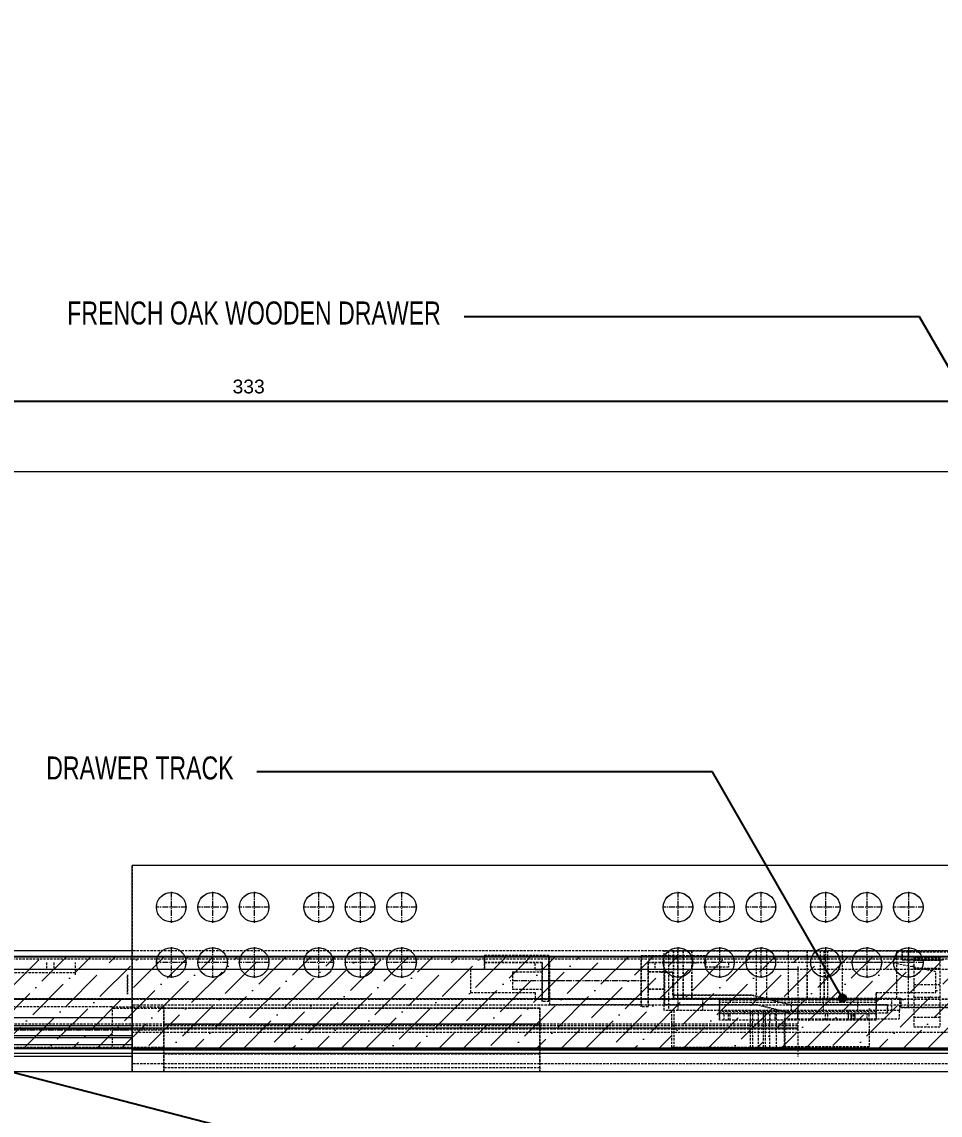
# Model space of a CAD drawing. Header units: inches. Extents: x 274057 to 444617, y 490067 to 635630.
# Drawn here: x 353813.3 to 354012.6, y 516563.3 to 516800.7 of the extents above; entities that cross this region are included whole.
import ezdxf

# ---------------------------------------------------------------- set-up
doc = ezdxf.new("R2010")
doc.units = ezdxf.units.IN
doc.header["$MEASUREMENT"] = 0
doc.linetypes.add('CENTER', pattern=[2, 1.25, -0.25, 0.25, -0.25])
doc.linetypes.add('DASHED', pattern=[0.75, 0.5, -0.25])
for name, color, linetype in [('CQ Grg Gypsum', 41, 'Continuous'), ('CQ PANEL DIMENSION', 1, 'Continuous'), ('CQ Sheet text', 3, 'Continuous'), ('CQ SPOT DETAILS', 40, 'Continuous'), ('CQ Wood Section', 60, 'Continuous'), ('CQ_callout', 34, 'Continuous')]:
    doc.layers.add(name, color=color, linetype=linetype)
for name, color, linetype, lineweight in [('CQ Hardware Accs.', 1, 'Continuous', 0), ('CQ plan and elev dimension', 252, 'Continuous', 35), ('CQ Wood', 30, 'Continuous', 0), ('CQ Wood hatch', 32, 'Continuous', 0), ('Hardware Accs.', 7, 'Continuous', 0)]:
    doc.layers.add(name, color=color, linetype=linetype, lineweight=lineweight)
doc.styles.add('DIM 50', font='romans.shx', dxfattribs={"width": 0.75, "height": 100})
doc.styles.get("Standard").update_dxf_attribs({"font": 'arial.ttf'})
doc.dimstyles.new('CQ 2', dxfattribs={"dimscale": 0.02, "dimtxt": 150, "dimasz": 50, "dimexe": 100, "dimexo": 0, "dimgap": 80, "dimtad": 1, "dimdec": 0, "dimzin": 0, "dimdsep": 46, "dimtxsty": 'Standard', "dimblk": 'DOT', "dimcen": 100, "dimclrd": 1, "dimclre": 1, "dimclrt": 3, "dimadec": 0, "dimazin": 0, "dimtfac": 1, "dimtdec": 0, "dimtofl": 0, "dimtmove": 0, "dimatfit": 3, "dimfxl": 1, "dimtolj": 1, "dimtzin": 0, "dimlwd": -1, "dimarcsym": 0})
doc.dimstyles.new('CQ 20', dxfattribs={"dimscale": 0.2, "dimtxt": 150, "dimasz": 100, "dimexe": 100, "dimexo": 20, "dimgap": 80, "dimtad": 1, "dimdec": 0, "dimzin": 0, "dimdsep": 46, "dimtxsty": 'Standard', "dimblk": 'DOT', "dimcen": 100, "dimclrd": 1, "dimclre": 1, "dimclrt": 3, "dimadec": 0, "dimazin": 0, "dimtfac": 1, "dimtdec": 0, "dimtofl": 0, "dimtmove": 0, "dimatfit": 3, "dimfxl": 1, "dimtolj": 1, "dimtzin": 0, "dimlwd": -1, "dimarcsym": 0})
doc.dimstyles.new('CQ 50', dxfattribs={"dimscale": 0.5, "dimtxt": 150, "dimasz": 100, "dimexe": 100, "dimexo": 20, "dimgap": 80, "dimtad": 1, "dimdec": 0, "dimzin": 0, "dimdsep": 46, "dimtxsty": 'Standard', "dimblk": 'DOT', "dimcen": 100, "dimclrd": 250, "dimclre": 250, "dimclrt": 3, "dimadec": 0, "dimazin": 0, "dimtfac": 1, "dimtdec": 0, "dimtofl": 0, "dimtmove": 0, "dimatfit": 3, "dimfxl": 3, "dimtolj": 1, "dimtzin": 0, "dimlwd": -1, "dimarcsym": 0})
doc.dimstyles.get("Standard").update_dxf_attribs({"dimtxt": 0.18, "dimasz": 0.18, "dimexe": 0.18, "dimexo": 0.0625, "dimgap": 0.09, "dimtad": 0, "dimtih": 1, "dimtoh": 1, "dimdec": 4, "dimzin": 0, "dimdsep": 46, "dimtxsty": 'Standard', "dimcen": 0.09, "dimadec": 0, "dimazin": 0, "dimtfac": 1, "dimtdec": 4, "dimtofl": 0, "dimtmove": 0, "dimatfit": 3, "dimfxl": 1, "dimtolj": 1, "dimtzin": 0, "dimarcsym": 0})

# ---------------------------------------------------------------- blocks, each defined once
blk = doc.blocks.new('_Dot')
at = {"color": 0, "linetype": 'ByBlock', "lineweight": -2}
blk.add_line((-0.5, 0), (-1, 0), dxfattribs=at)
at = {"color": 0, "linetype": 'ByBlock', "const_width": 0.5}
blk.add_lwpolyline([(-0.25, 0, 1), (0.25, 0, 1)], format="xyb", close=True, dxfattribs=at)
blk = doc.blocks.new('*D119')
at = {"layer": 'CQ plan and elev dimension', "color": 250, "lineweight": -2, "transparency": 16777216}
for p, q in [((353962, 519499.28), (351884.09, 519499.28)), ((353285.28, 516399.29), (351884.09, 516399.29))]:
    blk.add_line(p, q, dxfattribs=at)
at = {"layer": 'CQ plan and elev dimension', "color": 250, "transparency": 16777216}
blk.add_line((351934.09, 519449.28), (351934.09, 516449.29), dxfattribs=at)
at = {"layer": 'Defpoints', "color": 0, "transparency": 16777216}
for p in [(353972, 519499.28, 0), (351934.09, 516399.29), (353295.28, 516399.29, 0)]:
    blk.add_point(p, dxfattribs=at)
at = {"layer": 'CQ plan and elev dimension', "color": 250, "transparency": 16777216, "xscale": 50, "yscale": 50, "zscale": 50}
for p, rotation in [((351934.09, 519499.28), 90.00000000166753), ((351934.09, 516399.29), 270.0000000016675)]:
    blk.add_blockref('_Dot', p, dxfattribs=dict(at, rotation=rotation))
at = {"layer": 'CQ plan and elev dimension', "color": 3, "transparency": 16777216, "insert": (351855.77, 517949.29), "char_height": 75, "attachment_point": 5, "rotation": 90}
blk.add_mtext('\\A1;3100', dxfattribs=at)
blk = doc.blocks.new('*D258')
at = {"layer": 'CQ PANEL DIMENSION', "color": 1, "lineweight": -2, "transparency": 16777216}
for p, q in [((354281.45, 519499.28), (354806.32, 519499.28)), ((353585.88, 516399.28), (354806.32, 516399.28))]:
    blk.add_line(p, q, dxfattribs=at)
at = {"layer": 'CQ PANEL DIMENSION', "color": 1, "transparency": 16777216}
blk.add_line((354786.32, 519479.28), (354786.32, 516419.28), dxfattribs=at)
at = {"layer": 'Defpoints', "color": 0, "transparency": 16777216}
for p in [(354277.45, 519499.28, 0), (353581.88, 516399.28, 0), (354786.32, 516399.28)]:
    blk.add_point(p, dxfattribs=at)
at = {"layer": 'CQ PANEL DIMENSION', "color": 1, "transparency": 16777216, "xscale": 20, "yscale": 20, "zscale": 20}
for p, rotation in [((354786.32, 519499.28), 90), ((354786.32, 516399.28), 270)]:
    blk.add_blockref('_Dot', p, dxfattribs=dict(at, rotation=rotation))
at = {"layer": 'CQ PANEL DIMENSION', "color": 3, "transparency": 16777216, "insert": (354754.99, 517949.28), "char_height": 30, "attachment_point": 5, "rotation": 90}
blk.add_mtext('\\A1;3100', dxfattribs=at)
blk = doc.blocks.new('hettich quadro 4D V6 silent')
at = {"layer": 'Hardware Accs.', "linetype": 'DASHED', "lineweight": 0}
for p, q in [((190492.69, -47336.67), (190492.69, -47381.47)), ((190674.19, -47336.67), (190492.69, -47336.67)), ((190674.19, -47355.22), (190279.99, -47355.22)), ((190674.19, -47355.22), (190279.99, -47355.22)), ((190608.21, -47368.17), (190608.21, -47355.22)), ((190681.69, -47355.22), (190608.21, -47355.22)), ((190608.21, -47368.17), (190608.21, -47355.22)), ((190608.21, -47355.22), (190681.69, -47355.22)), ((190609.11, -47355.22), (190609.11, -47368.17)), ((190609.11, -47355.22), (190609.11, -47368.17)), ((190610.25, -47365.47), (190610.25, -47355.22)), ((190610.25, -47355.22), (190610.25, -47365.47)), ((190611.16, -47365.47), (190611.16, -47355.22)), ((190611.16, -47365.47), (190611.16, -47355.22)), ((190612.28, -47355.22), (190612.28, -47365.47)), ((190612.28, -47365.47), (190612.28, -47355.22)), ((190614.21, -47365.47), (190614.21, -47355.22)), ((190614.21, -47365.47), (190614.21, -47355.22)), ((190614.24, -47365.47), (190614.24, -47355.22)), ((190614.24, -47365.47), (190614.24, -47355.22)), ((190628.21, -47365.47), (190628.21, -47355.22)), ((190628.21, -47365.47), (190628.21, -47355.22)), ((190630.46, -47365.47), (190630.46, -47355.22)), ((190630.46, -47365.47), (190630.46, -47355.22)), ((190635.21, -47365.47), (190635.21, -47355.22)), ((190635.21, -47365.47), (190635.21, -47355.22)), ((190639.21, -47365.47), (190639.21, -47355.22)), ((190639.21, -47355.22), (190639.21, -47365.47)), ((190642.14, -47365.47), (190642.14, -47355.22)), ((190642.14, -47365.47), (190642.14, -47355.22)), ((190642.93, -47355.22), (190642.93, -47365.47)), ((190642.93, -47365.47), (190642.93, -47355.22)), ((190643.71, -47365.47), (190643.71, -47355.22)), ((190643.71, -47365.47), (190643.71, -47355.22)), ((190646.91, -47365.47), (190646.91, -47355.22)), ((190646.91, -47365.47), (190646.91, -47355.22)), ((190658.71, -47365.47), (190658.71, -47355.22)), ((190658.71, -47365.47), (190658.71, -47355.22)), ((190659.86, -47357.12), (190659.86, -47355.22)), ((190659.86, -47355.22), (190659.86, -47357.12)), ((190659.86, -47355.42), (190670.56, -47355.42)), ((190659.86, -47355.42), (190670.56, -47355.42)), ((190661.21, -47367.47), (190661.21, -47355.22)), ((190661.21, -47367.47), (190661.21, -47355.22)), ((190674.19, -47356.97), (190279.99, -47356.97)), ((190674.19, -47356.97), (190279.99, -47356.97)), ((190474.19, -47358.97), (190474.19, -47357.72)), ((190474.19, -47358.97), (190474.19, -47357.72)), ((190475.69, -47357.72), (190475.69, -47358.97)), ((190475.69, -47357.72), (190475.69, -47358.97)), ((190480.44, -47360.37), (190480.44, -47357.72)), ((190480.44, -47360.37), (190480.44, -47357.72)), ((190569.19, -47356.22), (190569.19, -47359.22)), ((190583.19, -47356.22), (190569.19, -47356.22)), ((190569.19, -47359.22), (190569.19, -47356.22)), ((190569.19, -47356.22), (190583.19, -47356.22)), ((190569.19, -47357.72), (190581.69, -47357.72)), ((190581.69, -47357.72), (190569.19, -47357.72)), ((190580.19, -47359.22), (190580.19, -47357.72)), ((190580.19, -47359.22), (190580.19, -47357.72)), ((190581.69, -47357.72), (190581.69, -47366.22)), ((190581.69, -47366.22), (190581.69, -47357.72)), ((190583.19, -47366.22), (190583.19, -47356.22)), ((190583.19, -47356.22), (190583.19, -47366.22)), ((190583.39, -47356.42), (190603.19, -47356.42)), ((190583.39, -47366.92), (190583.39, -47356.42)), ((190583.39, -47356.42), (190603.19, -47356.42)), ((190583.39, -47366.92), (190583.39, -47356.42)), ((190603.19, -47356.22), (190603.19, -47367.32)), ((190603.19, -47356.22), (190617.19, -47356.22)), ((190603.19, -47356.22), (190617.19, -47356.22)), ((190603.19, -47367.32), (190603.19, -47356.22)), ((190604.69, -47357.72), (190617.19, -47357.72)), ((190604.69, -47367.32), (190604.69, -47357.72)), ((190604.69, -47357.72), (190604.69, -47367.32)), ((190617.19, -47357.72), (190604.69, -47357.72)), ((190606.19, -47357.72), (190606.19, -47359.22)), ((190606.19, -47357.72), (190606.19, -47359.22)), ((190617.19, -47356.22), (190617.19, -47358.72)), ((190617.19, -47356.22), (190617.19, -47358.72)), ((190622.19, -47357.72), (190622.19, -47358.72)), ((190657.19, -47357.72), (190622.19, -47357.72)), ((190622.19, -47357.72), (190622.19, -47358.72)), ((190657.19, -47357.72), (190622.19, -47357.72)), ((190667.19, -47359.72), (190657.19, -47357.72)), ((190667.19, -47359.72), (190657.19, -47357.72)), ((190668.91, -47357.12), (190659.86, -47357.12)), ((190659.86, -47357.12), (190668.91, -47357.12)), ((190668.06, -47356.62), (190662.36, -47356.62)), ((190662.36, -47356.62), (190662.36, -47371.72)), ((190662.36, -47356.62), (190668.06, -47356.62)), ((190662.36, -47356.62), (190662.36, -47371.72)), ((190662.36, -47357.22), (190668.06, -47357.22)), ((190662.36, -47357.22), (190668.06, -47357.22)), ((190668.06, -47356.62), (190668.06, -47371.72)), ((190668.06, -47356.62), (190668.06, -47371.72)), ((190674.19, -47359.21), (190279.99, -47359.21)), ((190674.19, -47359.21), (190279.99, -47359.21)), ((190480.44, -47359.97), (190279.99, -47359.97)), ((190480.44, -47359.97), (190279.99, -47359.97)), ((190637.19, -47359.24), (190283.99, -47359.24)), ((190637.19, -47359.24), (190283.99, -47359.24)), ((190491.69, -47360.37), (190491.69, -47364.22)), ((190491.69, -47364.22), (190491.69, -47360.37)), ((190566.19, -47359.22), (190566.19, -47364.22)), ((190569.19, -47359.22), (190566.19, -47359.22)), ((190566.19, -47359.22), (190566.19, -47364.22)), ((190569.19, -47359.22), (190566.19, -47359.22)), ((190575.29, -47359.77), (190581.69, -47359.77)), ((190575.29, -47359.77), (190575.29, -47363.57)), ((190575.29, -47359.77), (190581.69, -47359.77)), ((190575.29, -47359.77), (190575.29, -47363.57)), ((190581.69, -47359.22), (190580.19, -47359.22)), ((190580.19, -47359.22), (190581.69, -47359.22)), ((190603.19, -47359.22), (190583.19, -47359.22)), ((190603.19, -47359.22), (190583.19, -47359.22)), ((190583.19, -47359.77), (190583.39, -47359.77)), ((190583.19, -47359.77), (190583.39, -47359.77)), ((190606.19, -47359.22), (190604.69, -47359.22)), ((190606.19, -47359.22), (190604.69, -47359.22)), ((190608.29, -47359.72), (190604.69, -47359.72)), ((190608.29, -47359.72), (190604.69, -47359.72)), ((190608.29, -47359.84), (190604.69, -47359.84)), ((190608.29, -47359.84), (190604.69, -47359.84)), ((190608.29, -47359.85), (190604.69, -47359.85)), ((190608.29, -47359.85), (190604.69, -47359.85)), ((190608.29, -47359.72), (190608.29, -47366.92)), ((190608.29, -47366.92), (190608.29, -47359.72)), ((190610.09, -47359.82), (190608.29, -47359.82)), ((190608.29, -47359.82), (190610.09, -47359.82)), ((190610.09, -47364.82), (190610.09, -47359.82)), ((190610.09, -47359.82), (190610.09, -47364.82)), ((190622.19, -47358.72), (190617.19, -47358.72)), ((190622.19, -47358.72), (190617.19, -47358.72)), ((190637.19, -47358.57), (190637.19, -47378.12)), ((190637.19, -47358.57), (190637.19, -47378.12)), ((190662.36, -47359.05), (190668.06, -47359.05)), ((190668.06, -47359.05), (190662.36, -47359.05)), ((190662.36, -47359.12), (190668.06, -47359.12)), ((190662.36, -47359.12), (190668.06, -47359.12)), ((190667.19, -47364.22), (190667.19, -47359.72)), ((190667.19, -47364.22), (190667.19, -47359.72)), ((190662.36, -47362.47), (190668.06, -47362.47)), ((190662.36, -47362.47), (190668.06, -47362.47)), ((190637.19, -47365.58), (190283.99, -47365.58)), ((190637.19, -47365.58), (190283.99, -47365.58)), ((190566.19, -47364.22), (190580.19, -47364.22)), ((190566.19, -47364.22), (190580.19, -47364.22)), ((190581.69, -47363.57), (190575.29, -47363.57)), ((190581.69, -47363.57), (190575.29, -47363.57)), ((190580.19, -47364.22), (190580.19, -47365.72)), ((190580.19, -47364.22), (190580.19, -47365.72)), ((190583.39, -47363.57), (190583.19, -47363.57)), ((190583.39, -47363.57), (190583.19, -47363.57)), ((190608.29, -47363.49), (190604.69, -47363.49)), ((190608.29, -47363.49), (190604.69, -47363.49)), ((190608.29, -47363.61), (190604.69, -47363.61)), ((190608.29, -47363.61), (190604.69, -47363.61)), ((190627.27, -47364.82), (190610.09, -47364.82)), ((190610.09, -47364.82), (190627.27, -47364.82)), ((190610.25, -47365.47), (190659.53, -47365.47)), ((190610.25, -47365.47), (190659.53, -47365.47)), ((190611.16, -47365.47), (190611.16, -47368.17)), ((190611.16, -47365.47), (190611.16, -47368.17)), ((190616.53, -47365.47), (190616.53, -47368.17)), ((190616.53, -47365.47), (190616.53, -47368.17)), ((190635.69, -47366.92), (190627.27, -47364.82)), ((190627.27, -47364.82), (190635.69, -47366.92)), ((190635.79, -47365.47), (190635.79, -47368.17)), ((190635.79, -47365.47), (190635.79, -47368.17)), ((190642.69, -47365.47), (190642.69, -47368.17)), ((190642.69, -47365.47), (190642.69, -47368.17)), ((190650.12, -47365.47), (190650.12, -47368.17)), ((190650.12, -47365.47), (190650.12, -47368.17)), ((190654.19, -47364.22), (190667.19, -47364.22)), ((190654.19, -47370.22), (190654.19, -47364.22)), ((190654.19, -47364.22), (190654.19, -47370.22)), ((190654.19, -47364.22), (190667.19, -47364.22)), ((190657.5, -47365.47), (190657.5, -47368.17)), ((190657.5, -47365.47), (190657.5, -47368.17)), ((190659.25, -47365.47), (190659.25, -47368.17)), ((190659.25, -47365.47), (190659.25, -47368.17)), ((190659.27, -47365.47), (190659.27, -47368.17)), ((190659.27, -47365.47), (190659.27, -47368.17)), ((190659.53, -47365.47), (190659.53, -47367.47)), ((190659.53, -47365.47), (190659.53, -47367.47)), ((190662.36, -47365.22), (190668.06, -47365.22)), ((190662.36, -47365.22), (190668.06, -47365.22)), ((190674.19, -47365.72), (190279.99, -47365.72)), ((190674.19, -47365.72), (190279.99, -47365.72)), ((190674.19, -47365.73), (190279.99, -47365.73)), ((190674.19, -47365.73), (190279.99, -47365.73)), ((190280.79, -47367.25), (190488.39, -47367.25)), ((190280.79, -47367.25), (190488.39, -47367.25)), ((190488.39, -47367.25), (190488.39, -47376.16)), ((190488.39, -47367.25), (190488.39, -47376.16)), ((190488.39, -47367.35), (190499.59, -47367.35)), ((190488.39, -47367.35), (190499.59, -47367.35)), ((190499.59, -47367.72), (190488.39, -47367.72)), ((190499.59, -47367.72), (190488.39, -47367.72)), ((190674.19, -47366.97), (190492.69, -47366.97)), ((190492.69, -47366.97), (190492.69, -47379.72)), ((190674.19, -47366.97), (190492.69, -47366.97)), ((190499.59, -47381.45), (190499.59, -47367.35)), ((190499.59, -47367.35), (190499.59, -47381.45)), ((190499.59, -47367.55), (190581.19, -47367.55)), ((190499.59, -47367.55), (190581.19, -47367.55)), ((190581.19, -47367.64), (190499.59, -47367.64)), ((190581.19, -47367.64), (190499.59, -47367.64)), ((190581.19, -47367.74), (190499.59, -47367.74)), ((190581.19, -47367.74), (190499.59, -47367.74)), ((190580.19, -47365.72), (190581.69, -47365.72)), ((190603.19, -47365.72), (190580.19, -47365.72)), ((190654.19, -47365.72), (190580.19, -47365.72)), ((190654.19, -47365.72), (190580.19, -47365.72)), ((190581.69, -47365.72), (190580.19, -47365.72)), ((190603.19, -47365.72), (190580.19, -47365.72)), ((190581.19, -47367.55), (190581.19, -47381.45)), ((190581.19, -47381.45), (190581.19, -47367.55)), ((190583.19, -47366.22), (190581.69, -47366.22)), ((190583.19, -47366.22), (190581.69, -47366.22)), ((190620.19, -47365.72), (190583.19, -47365.72)), ((190620.19, -47365.72), (190583.19, -47365.72)), ((190603.19, -47366.92), (190583.39, -47366.92)), ((190603.19, -47366.92), (190583.39, -47366.92)), ((190604.69, -47367.32), (190603.19, -47367.32)), ((190604.69, -47367.32), (190603.19, -47367.32)), ((190654.19, -47365.72), (190604.69, -47365.72)), ((190654.19, -47365.72), (190604.69, -47365.72)), ((190608.29, -47366.92), (190628.47, -47366.92)), ((190628.47, -47366.92), (190608.29, -47366.92)), ((190620.19, -47365.72), (190620.19, -47370.22)), ((190620.19, -47370.22), (190620.19, -47365.72)), ((190654.19, -47365.89), (190620.19, -47365.89)), ((190654.19, -47365.89), (190620.19, -47365.89)), ((190654.19, -47366.39), (190620.19, -47366.39)), ((190654.19, -47366.39), (190620.19, -47366.39)), ((190628.47, -47366.92), (190635.69, -47368.72)), ((190635.69, -47368.72), (190628.47, -47366.92)), ((190656.69, -47366.92), (190635.69, -47366.92)), ((190635.69, -47366.92), (190656.69, -47366.92)), ((190656.69, -47368.72), (190656.69, -47366.92)), ((190656.69, -47366.92), (190656.69, -47368.72)), ((190676.19, -47367.47), (190659.53, -47367.47)), ((190659.53, -47367.47), (190676.19, -47367.47)), ((190659.27, -47368.17), (190608.21, -47368.17)), ((190659.27, -47368.17), (190608.21, -47368.17)), ((190609.78, -47368.17), (190609.78, -47376.17)), ((190609.78, -47368.17), (190609.78, -47376.17)), ((190610.28, -47368.17), (190610.28, -47376.17)), ((190610.28, -47368.17), (190610.28, -47376.17)), ((190654.19, -47368.39), (190620.19, -47368.39)), ((190654.19, -47368.39), (190620.19, -47368.39)), ((190656.69, -47368.72), (190620.19, -47368.72)), ((190656.69, -47368.72), (190620.19, -47368.72)), ((190654.19, -47368.89), (190620.19, -47368.89)), ((190654.19, -47368.89), (190620.19, -47368.89)), ((190654.19, -47370.22), (190620.19, -47370.22)), ((190654.19, -47370.22), (190620.19, -47370.22)), ((190621.19, -47370.22), (190621.19, -47368.72)), ((190621.19, -47370.22), (190621.19, -47368.72)), ((190622.19, -47370.22), (190622.19, -47368.72)), ((190622.19, -47370.22), (190622.19, -47368.72)), ((190622.49, -47370.22), (190622.49, -47368.72)), ((190622.49, -47370.22), (190622.49, -47368.72)), ((190626.87, -47368.17), (190626.87, -47376.17)), ((190626.87, -47368.17), (190626.87, -47376.17)), ((190627.33, -47368.17), (190627.33, -47376.17)), ((190627.33, -47368.17), (190627.33, -47376.17)), ((190628.6, -47368.17), (190628.6, -47376.17)), ((190628.6, -47368.17), (190628.6, -47376.17)), ((190629.69, -47368.17), (190629.69, -47376.17)), ((190629.69, -47368.17), (190629.69, -47376.17)), ((190630.14, -47368.17), (190630.14, -47376.17)), ((190630.14, -47368.17), (190630.14, -47376.17)), ((190630.19, -47370.22), (190630.19, -47368.72)), ((190630.19, -47370.22), (190630.19, -47368.72)), ((190631.05, -47368.17), (190631.05, -47376.17)), ((190631.05, -47368.17), (190631.05, -47376.17)), ((190631.19, -47370.22), (190631.19, -47368.72)), ((190631.19, -47370.22), (190631.19, -47368.72)), ((190632.19, -47368.72), (190632.19, -47370.22)), ((190632.19, -47368.72), (190632.19, -47370.22)), ((190632.51, -47368.17), (190632.51, -47376.17)), ((190632.51, -47368.17), (190632.51, -47376.17)), ((190634.21, -47369.97), (190659.21, -47369.97)), ((190634.21, -47369.97), (190634.21, -47376.07)), ((190634.21, -47369.97), (190659.21, -47369.97)), ((190634.21, -47369.97), (190634.21, -47376.07)), ((190634.39, -47368.17), (190634.39, -47376.17)), ((190634.39, -47368.17), (190634.39, -47376.17)), ((190637.21, -47369.97), (190637.21, -47368.17)), ((190637.21, -47369.97), (190637.21, -47368.17)), ((190643.19, -47370.22), (190643.19, -47368.72)), ((190643.19, -47370.22), (190643.19, -47368.72)), ((190643.69, -47370.22), (190643.69, -47368.72)), ((190643.69, -47370.22), (190643.69, -47368.72)), ((190648.79, -47368.72), (190648.79, -47370.22)), ((190648.79, -47370.22), (190648.79, -47368.72)), ((190649.02, -47370.22), (190649.02, -47368.72)), ((190649.02, -47370.22), (190649.02, -47368.72)), ((190649.36, -47370.22), (190649.36, -47368.72)), ((190649.36, -47370.22), (190649.36, -47368.72)), ((190649.59, -47370.22), (190649.59, -47368.72)), ((190649.59, -47368.72), (190649.59, -47370.22)), ((190652.19, -47368.72), (190652.19, -47370.22)), ((190652.19, -47368.72), (190652.19, -47370.22)), ((190652.69, -47370.22), (190652.69, -47368.72)), ((190652.69, -47370.22), (190652.69, -47368.72)), ((190652.71, -47369.97), (190652.71, -47376.07)), ((190652.71, -47369.97), (190652.71, -47376.07)), ((190659.21, -47368.17), (190659.21, -47369.97)), ((190659.21, -47368.17), (190659.21, -47369.97)), ((190662.36, -47369.58), (190668.06, -47369.58)), ((190662.36, -47369.58), (190668.06, -47369.58)), ((190637.19, -47371.11), (190283.99, -47371.11)), ((190637.19, -47371.11), (190283.99, -47371.11)), ((190637.19, -47371.45), (190283.99, -47371.45)), ((190283.99, -47371.92), (190637.19, -47371.92)), ((190637.19, -47371.96), (190283.99, -47371.96)), ((190637.19, -47372.18), (190283.99, -47372.18)), ((190499.59, -47372.45), (190488.39, -47372.45)), ((190499.59, -47372.45), (190488.39, -47372.45)), ((190637.19, -47371.45), (190492.69, -47371.45)), ((190492.69, -47371.92), (190637.19, -47371.92)), ((190637.19, -47371.96), (190492.69, -47371.96)), ((190637.19, -47372.18), (190492.69, -47372.18)), ((190581.19, -47371.08), (190499.59, -47371.08)), ((190581.19, -47371.08), (190499.59, -47371.08)), ((190581.19, -47371.2), (190499.59, -47371.2)), ((190581.19, -47371.2), (190499.59, -47371.2)), ((190662.36, -47371.72), (190668.06, -47371.72)), ((190662.36, -47371.72), (190668.06, -47371.72)), ((190492.69, -47372.88), (190674.19, -47372.88)), ((190492.69, -47372.88), (190674.19, -47372.88)), ((190499.59, -47376.16), (190283.79, -47376.16)), ((190499.59, -47376.16), (190283.79, -47376.16)), ((190637.19, -47377.46), (190283.99, -47377.46)), ((190637.19, -47377.46), (190283.99, -47377.46)), ((190674.19, -47376.5), (190492.69, -47376.5)), ((190674.19, -47376.5), (190492.69, -47376.5)), ((190674.19, -47376.68), (190492.69, -47376.68)), ((190674.19, -47376.76), (190492.69, -47376.76)), ((190674.19, -47376.76), (190492.69, -47376.76)), ((190674.19, -47376.76), (190492.69, -47376.76)), ((190674.19, -47377.48), (190492.69, -47377.48)), ((190634.39, -47376.17), (190609.78, -47376.17)), ((190609.78, -47376.17), (190634.39, -47376.17)), ((190652.71, -47376.07), (190634.21, -47376.07)), ((190634.21, -47376.07), (190652.71, -47376.07)), ((190674.19, -47379.72), (190492.69, -47379.72)), ((190674.19, -47379.72), (190492.69, -47379.72)), ((190581.19, -47377.65), (190499.59, -47377.65)), ((190581.19, -47377.65), (190499.59, -47377.65)), ((190581.19, -47381.45), (190283.79, -47381.45)), ((190581.19, -47381.45), (190283.79, -47381.45)), ((190674.19, -47381.47), (190492.69, -47381.47)), ((190581.19, -47380.57), (190499.59, -47380.57)), ((190581.19, -47380.57), (190499.59, -47380.57))]:
    blk.add_line(p, q, dxfattribs=at)
at = {"layer": 'Hardware Accs.', "linetype": 'Continuous', "lineweight": 0}
for p, q in [((190674.19, -47336.67), (190492.69, -47336.67)), ((190492.69, -47381.47), (190492.69, -47336.67)), ((190492.69, -47355.22), (190298.99, -47355.22)), ((190492.69, -47359.21), (190298.99, -47359.21)), ((190492.69, -47365.73), (190279.99, -47365.73)), ((190492.69, -47369.72), (190279.99, -47369.72)), ((190492.69, -47371.45), (190283.99, -47371.45)), ((190283.99, -47371.92), (190492.69, -47371.92)), ((190492.69, -47371.96), (190283.99, -47371.96)), ((190492.69, -47372.18), (190283.99, -47372.18)), ((190492.69, -47373.66), (190283.99, -47373.66)), ((190492.69, -47374.11), (190283.99, -47374.11)), ((190492.69, -47375.61), (190283.99, -47375.61)), ((190492.69, -47377.46), (190283.99, -47377.46)), ((190674.19, -47376.68), (190492.69, -47376.68)), ((190674.19, -47376.76), (190492.69, -47376.76)), ((190674.19, -47377.48), (190492.69, -47377.48)), ((190492.69, -47378.12), (190283.99, -47378.12)), ((190492.69, -47381.45), (190283.79, -47381.45)), ((190674.19, -47381.47), (190492.69, -47381.47))]:
    blk.add_line(p, q, dxfattribs=at)
at = {"layer": 'Hardware Accs.', "linetype": 'CENTER', "lineweight": 0}
for p, q in [((190501.19, -47342.36), (190501.19, -47349.08)), ((190510.19, -47342.36), (190510.19, -47349.08)), ((190519.19, -47342.36), (190519.19, -47349.08)), ((190533.19, -47342.36), (190533.19, -47349.08)), ((190542.19, -47342.36), (190542.19, -47349.08)), ((190551.19, -47342.36), (190551.19, -47349.08)), ((190611.19, -47342.36), (190611.19, -47349.08)), ((190620.19, -47342.36), (190620.19, -47349.08)), ((190629.19, -47342.36), (190629.19, -47349.08)), ((190643.19, -47342.36), (190643.19, -47349.08)), ((190652.19, -47342.36), (190652.19, -47349.08)), ((190661.19, -47342.36), (190661.19, -47349.08)), ((190504.55, -47345.72), (190497.83, -47345.72)), ((190513.55, -47345.72), (190506.83, -47345.72)), ((190522.55, -47345.72), (190515.83, -47345.72)), ((190536.55, -47345.72), (190529.83, -47345.72)), ((190545.55, -47345.72), (190538.83, -47345.72)), ((190554.55, -47345.72), (190547.83, -47345.72)), ((190614.55, -47345.72), (190607.83, -47345.72)), ((190623.55, -47345.72), (190616.83, -47345.72)), ((190632.55, -47345.72), (190625.83, -47345.72)), ((190646.55, -47345.72), (190639.83, -47345.72)), ((190655.55, -47345.72), (190648.83, -47345.72)), ((190664.55, -47345.72), (190657.83, -47345.72)), ((190501.19, -47354.36), (190501.19, -47361.08)), ((190510.19, -47354.36), (190510.19, -47361.08)), ((190519.19, -47354.36), (190519.19, -47361.08)), ((190533.19, -47354.36), (190533.19, -47361.08)), ((190542.19, -47354.36), (190542.19, -47361.08)), ((190551.19, -47354.36), (190551.19, -47361.08)), ((190611.19, -47354.36), (190611.19, -47361.08)), ((190620.19, -47354.36), (190620.19, -47361.08)), ((190629.19, -47354.36), (190629.19, -47361.08)), ((190643.19, -47354.36), (190643.19, -47361.08)), ((190652.19, -47354.36), (190652.19, -47361.08)), ((190661.19, -47354.36), (190661.19, -47361.08)), ((190504.55, -47357.72), (190497.83, -47357.72)), ((190513.55, -47357.72), (190506.83, -47357.72)), ((190522.55, -47357.72), (190515.83, -47357.72)), ((190536.55, -47357.72), (190529.83, -47357.72)), ((190545.55, -47357.72), (190538.83, -47357.72)), ((190554.55, -47357.72), (190547.83, -47357.72)), ((190614.55, -47357.72), (190607.83, -47357.72)), ((190623.55, -47357.72), (190616.83, -47357.72)), ((190632.55, -47357.72), (190625.83, -47357.72)), ((190646.55, -47357.72), (190639.83, -47357.72)), ((190655.55, -47357.72), (190648.83, -47357.72)), ((190664.55, -47357.72), (190657.83, -47357.72)), ((190586.42, -47361.67), (190574.76, -47361.67)), ((190604.18, -47361.67), (190582.4, -47361.67)), ((190648.21, -47370.07), (190648.21, -47367.98)), ((190491.69, -47372.45), (190277.49, -47372.45))]:
    blk.add_line(p, q, dxfattribs=at)
at = {"layer": 'Hardware Accs.', "linetype": 'DASHED', "lineweight": 0}
for centre in [(190501.19, -47345.72), (190510.19, -47345.72), (190519.19, -47345.72), (190533.19, -47345.72), (190542.19, -47345.72), (190551.19, -47345.72), (190611.19, -47345.72), (190620.19, -47345.72), (190629.19, -47345.72), (190643.19, -47345.72), (190652.19, -47345.72), (190661.19, -47345.72), (190501.19, -47357.72), (190510.19, -47357.72), (190519.19, -47357.72), (190533.19, -47357.72), (190542.19, -47357.72), (190551.19, -47357.72), (190611.19, -47357.72), (190620.19, -47357.72), (190629.19, -47357.72), (190643.19, -47357.72), (190652.19, -47357.72), (190661.19, -47357.72)]:
    blk.add_circle(centre, 3.2, dxfattribs=at)
at = {"layer": 'Hardware Accs.', "linetype": 'Continuous', "lineweight": 0}
for centre in [(190501.19, -47345.72), (190510.19, -47345.72), (190519.19, -47345.72), (190533.19, -47345.72), (190542.19, -47345.72), (190551.19, -47345.72), (190611.19, -47345.72), (190620.19, -47345.72), (190629.19, -47345.72), (190643.19, -47345.72), (190652.19, -47345.72), (190661.19, -47345.72), (190501.19, -47357.72), (190510.19, -47357.72), (190519.19, -47357.72), (190533.19, -47357.72), (190542.19, -47357.72), (190551.19, -47357.72), (190611.19, -47357.72), (190620.19, -47357.72), (190629.19, -47357.72), (190643.19, -47357.72), (190652.19, -47357.72), (190661.19, -47357.72)]:
    blk.add_circle(centre, 3.2, dxfattribs=at)
blk = doc.blocks.new('A$Cd99c4f28')
at = {"layer": 'CQ Wood hatch', "lineweight": 0}
h = blk.add_hatch(dxfattribs=at)
h.set_pattern_fill('ANSI36', color=252, scale=30, angle=90, style=0)
h.set_pattern_definition([(135, (-401784.7054, -434635.5303), (-7.29203868, 1.988737822), [9.375, -1.875, 0, -1.875])])
h.paths.add_polyline_path([(403.06, 323.72), (383.06, 323.72), (383.06, 198.47), (403.06, 198.47)])
h.paths.add_polyline_path([(403.06, 198.47), (53.06, 198.47), (53.06, 178.47), (403.06, 178.47)])
at = {"layer": 'CQ Wood'}
blk.add_line((50.06, 303.72, 0.02), (383.06, 303.72, 0.02), dxfattribs=at)
at = {"layer": 'CQ Wood Section', "elevation": 0.02}
blk.add_lwpolyline([(403.06, 198.47), (53.06, 198.47), (53.06, 178.47), (403.06, 178.47)], close=True, dxfattribs=at)
at = {"layer": 'CQ Hardware Accs.', "color": 1, "xscale": -1}
blk.add_blockref('hettich quadro 4D V6 silent', (190734.56, 47554.88, 0.02), dxfattribs=at)
blk = doc.blocks.new('*D894')
at = {"layer": 'CQ SPOT DETAILS', "color": 1, "lineweight": -2, "transparency": 16777216}
for p, q in [((353696.04, 516703), (353696.04, 516720.35)), ((354029.04, 516703), (354029.04, 516720.35))]:
    blk.add_line(p, q, dxfattribs=at)
at = {"layer": 'CQ SPOT DETAILS', "color": 1, "transparency": 16777216}
blk.add_line((353697.04, 516718.35), (354028.04, 516718.35), dxfattribs=at)
at = {"layer": 'Defpoints', "color": 0, "transparency": 16777216}
for p in [(354029.04, 516718.35), (353696.04, 516703, -0.17), (354029.04, 516703, -0.17)]:
    blk.add_point(p, dxfattribs=at)
at = {"layer": 'CQ SPOT DETAILS', "color": 1, "transparency": 16777216, "rotation": 180}
blk.add_blockref('_Dot', (353696.04, 516718.35), dxfattribs=at)
at = {"layer": 'CQ SPOT DETAILS', "color": 1, "transparency": 16777216}
blk.add_blockref('_Dot', (354029.04, 516718.35), dxfattribs=at)
at = {"layer": 'CQ SPOT DETAILS', "color": 3, "transparency": 16777216, "insert": (353862.54, 516721.49), "char_height": 3, "attachment_point": 5}
blk.add_mtext('\\A1;333', dxfattribs=at)

msp = doc.modelspace()

# ---------------------------------------------------------------- block references
at = {"layer": 'CQ Grg Gypsum', "xscale": -1}
msp.add_blockref('A$Cd99c4f28', (354079.1, 516399.28, -0.18), dxfattribs=at)

# ---------------------------------------------------------------- texts
at = {"layer": 'CQ Sheet text', "ltscale": 500, "char_height": 5, "width": 933.6961, "attachment_point": 3, "style": 'DIM 50'}
for s, insert in [('\\pxqr;{\\fCityBlueprint|b0|i0|c2|p2;FRENCH OAK WOODEN DRAWER}', (353904.24, 516739.98, -0.03)), ('\\pxqr;{\\fCityBlueprint|b0|i0|c2|p2;DRAWER TRACK}', (353859.28, 516641.18, -0.03))]:
    msp.add_mtext(s, dxfattribs=dict(at, insert=insert))

# ---------------------------------------------------------------- dimensions: what is measured, and where the dimension line sits
at = {"layer": 'CQ PANEL DIMENSION'}
dim = msp.add_linear_dim(base=(354786.32, 516399.28), p1=(354277.45, 519499.28, 0), p2=(353581.88, 516399.28, 0), angle=90, dimstyle='CQ 20', override={"dimtmove": 1}, dxfattribs=at)
dim.commit()
dim.dimension.update_dxf_attribs({"geometry": '*D258', "text_midpoint": (354754.99, 517949.28)})
at = {"layer": 'CQ plan and elev dimension'}
dim = msp.add_linear_dim(base=(351934.09, 516399.29, 0), p1=(353972, 519499.28, 0), p2=(353295.28, 516399.29, 0), angle=90, dimstyle='CQ 50', override={"dimtmove": 1}, dxfattribs=at)
dim.commit()
dim.dimension.update_dxf_attribs({"geometry": '*D119', "text_midpoint": (351855.77, 517949.29, 0)})
at = {"layer": 'CQ SPOT DETAILS'}
dim = msp.add_linear_dim(base=(354029.04, 516718.35), p1=(353696.04, 516703, -0.17), p2=(354029.04, 516703, -0.17), dimstyle='CQ 2', dxfattribs=at)
dim.commit()
dim.dimension.update_dxf_attribs({"geometry": '*D894', "text_midpoint": (353862.54, 516721.49)})

# ---------------------------------------------------------------- leaders
at = {"layer": 'CQ SPOT DETAILS', "color": 1}
for points in [[(354036.41, 516687.5, -0.03), (354008.18, 516736.63, -0.03), (353909.29, 516736.63, -0.03)], [(353991.45, 516588.69, -0.03), (353963.22, 516637.82, -0.03), (353864.33, 516637.82, -0.03)]]:
    msp.add_leader(points, dimstyle='Standard', override={"dimasz": 2, "dimldrblk": 'Dot', "dimfxl": 0.1, "dimarcsym": 2}, dxfattribs=at)
at = {"layer": 'CQ_callout'}
msp.add_leader([(354176.45, 516478.27), (353221.29, 516724.85), (352897.22, 516724.85)], dimstyle='Standard', override={"dimasz": 10, "dimldrblk": 'Dot', "dimfxl": 0.1, "dimarcsym": 2}, dxfattribs=at)

doc.saveas('drawing.dxf')
